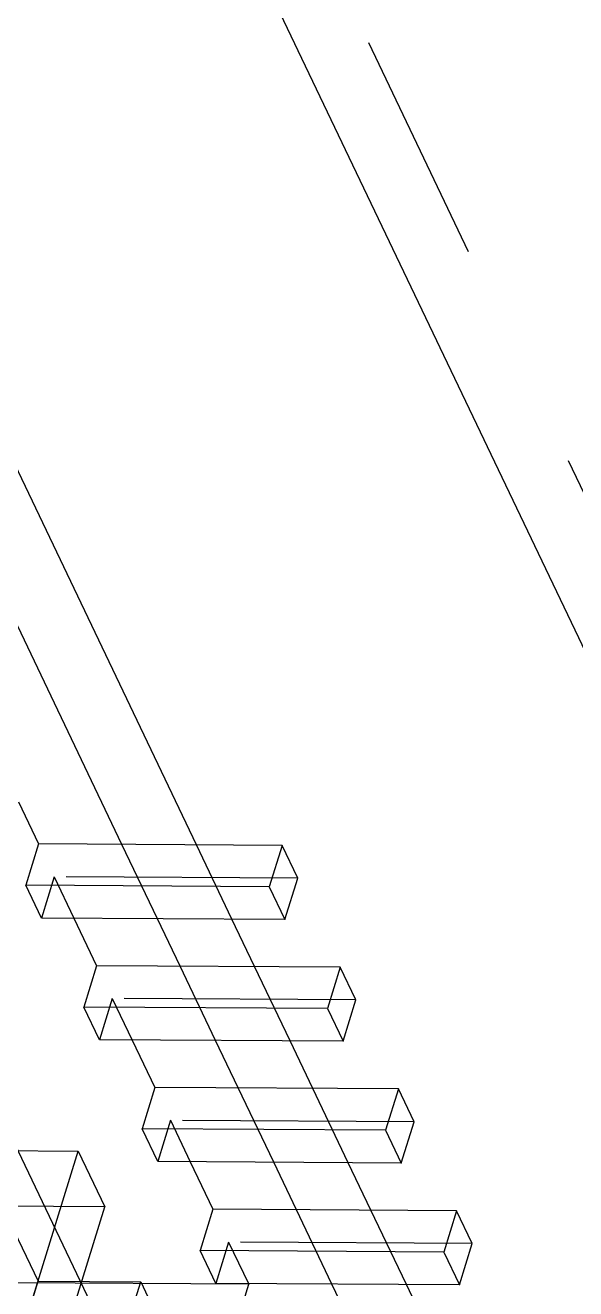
# Model space of a CAD drawing. Header units: millimetres. Extents: x 753 to 1632, y 352 to 973.
# Drawn here: x 1172.82 to 1180.13, y 795.16 to 811.93 of the extents above; entities that cross this region are included whole.
import ezdxf

# ---------------------------------------------------------------- set-up
doc = ezdxf.new("R2010")
doc.units = ezdxf.units.MM
doc.header["$LTSCALE"] = 30.734
doc.linetypes.add('HIDDEN', pattern=[0.2, 0.1, -0.1])
doc.layers.get('0').update_dxf_attribs({"linetype": 'CONTINUOUS'})
doc.layers.add('DEFAULT_2', color=8, linetype='HIDDEN')

msp = doc.modelspace()

# ---------------------------------------------------------------- linework, layer by layer
at = {"color": 3, "linetype": 'Continuous'}
for p, q in [((1174.3378, 815.99622), (1186.21335, 791.13279)), ((1174.10305, 801.05996), (1170.95196, 807.65729)), ((1174.87496, 799.44384), (1174.574, 800.07395)), ((1175.64687, 797.82772), (1175.34591, 798.45783)), ((1176.41878, 796.21159), (1176.11782, 796.8417)), ((1178.82358, 791.17675), (1176.88973, 795.22558))]:
    msp.add_line(p, q, dxfattribs=at)
at = {"color": 7, "linetype": 'Continuous'}
for p, q in [((1175.09179, 801.05408), (1171.9407, 807.65141)), ((1172.72739, 801.62598), (1172.99459, 801.06655)), ((1172.99459, 801.06655), (1172.82514, 800.51823)), ((1176.22761, 801.04732), (1172.99459, 801.06655)), ((1176.22761, 801.04732), (1176.05816, 800.499)), ((1176.43543, 800.61221), (1176.22761, 801.04732)), ((1176.26599, 800.06389), (1176.43543, 800.61221)), ((1173.03296, 800.08312), (1172.82514, 800.51823)), ((1176.05816, 800.499), (1172.82514, 800.51823)), ((1176.05816, 800.499), (1176.26599, 800.06389)), ((1176.26599, 800.06389), (1173.03296, 800.08312)), ((1173.46554, 800.08054), (1173.7665, 799.45043)), ((1175.8637, 799.43796), (1175.56274, 800.06807)), ((1173.7665, 799.45043), (1173.59705, 798.9021)), ((1176.99952, 799.4312), (1173.7665, 799.45043)), ((1176.99952, 799.4312), (1176.83007, 798.88287)), ((1177.20734, 798.99609), (1176.99952, 799.4312)), ((1177.0379, 798.44776), (1177.20734, 798.99609)), ((1171.85595, 798.806), (1174.9139, 792.40367)), ((1173.80487, 798.46699), (1173.59705, 798.9021)), ((1176.83007, 798.88287), (1173.59705, 798.9021)), ((1176.83007, 798.88287), (1177.0379, 798.44776)), ((1177.0379, 798.44776), (1173.80487, 798.46699)), ((1174.23745, 798.46442), (1174.53841, 797.83431)), ((1176.63561, 797.82183), (1176.33465, 798.45195)), ((1174.53841, 797.83431), (1174.36896, 797.28598)), ((1177.77143, 797.81508), (1174.53841, 797.83431)), ((1177.77143, 797.81508), (1177.60199, 797.26675)), ((1177.97925, 797.37997), (1177.77143, 797.81508)), ((1174.57678, 796.85087), (1174.36896, 797.28598)), ((1177.60199, 797.26675), (1174.36896, 797.28598)), ((1177.60199, 797.26675), (1177.80981, 796.83164)), ((1177.80981, 796.83164), (1177.97925, 797.37997)), ((1177.80981, 796.83164), (1174.57678, 796.85087)), ((1175.00936, 796.8483), (1175.31032, 796.21819)), ((1177.40753, 796.20571), (1177.10656, 796.83582)), ((1175.31032, 796.21819), (1175.14087, 795.66986)), ((1178.54334, 796.19896), (1175.31032, 796.21819)), ((1178.54334, 796.19896), (1178.3739, 795.65063)), ((1178.75116, 795.76385), (1178.54334, 796.19896)), ((1178.58172, 795.21552), (1178.75116, 795.76385)), ((1175.34869, 795.23475), (1175.14087, 795.66986)), ((1178.3739, 795.65063), (1175.14087, 795.66986)), ((1178.3739, 795.65063), (1178.58172, 795.21552)), ((1174.9139, 792.40367), (1175.78534, 795.22365)), ((1178.58172, 795.21552), (1175.34869, 795.23475)), ((1175.78127, 795.23217), (1175.78534, 795.22365)), ((1179.21089, 792.43007), (1177.87848, 795.2197))]:
    msp.add_line(p, q, dxfattribs=at)
at = {"layer": 'DEFAULT_2', "color": 8, "linetype": 'HIDDEN'}
for p, q in [((1174.7251, 817.24955), (1186.60066, 792.38612)), ((1174.574, 800.07395), (1174.10305, 801.05996)), ((1175.56274, 800.06807), (1175.09179, 801.05408)), ((1173.20241, 800.63144), (1173.03296, 800.08312)), ((1173.20241, 800.63144), (1173.46554, 800.08054)), ((1176.43543, 800.61221), (1173.20241, 800.63144)), ((1175.34591, 798.45783), (1174.87496, 799.44384)), ((1176.33465, 798.45195), (1175.8637, 799.43796)), ((1173.97432, 799.01532), (1173.80487, 798.46699)), ((1173.97432, 799.01532), (1174.23745, 798.46442)), ((1177.20734, 798.99609), (1173.97432, 799.01532)), ((1176.11782, 796.8417), (1175.64687, 797.82772)), ((1177.10656, 796.83582), (1176.63561, 797.82183)), ((1174.74623, 797.3992), (1174.57678, 796.85087)), ((1174.74623, 797.3992), (1175.00936, 796.8483)), ((1177.97925, 797.37997), (1174.74623, 797.3992)), ((1170.93632, 797.00521), (1173.52274, 796.98983)), ((1172.92968, 795.07068), (1173.52274, 796.98983)), ((1173.52274, 796.98983), (1173.87604, 796.25014)), ((1172.51355, 796.25824), (1172.98857, 795.26371)), ((1173.87604, 796.25014), (1172.51355, 796.25824)), ((1173.33139, 794.48765), (1173.87604, 796.25014)), ((1176.88973, 795.22558), (1176.41878, 796.21159)), ((1177.87848, 795.2197), (1177.40753, 796.20571)), ((1175.51814, 795.78308), (1175.34869, 795.23475)), ((1175.51814, 795.78308), (1175.78127, 795.23217)), ((1178.75116, 795.76385), (1175.51814, 795.78308)), ((1175.78534, 795.22365), (1170.42776, 795.25552)), ((1172.44392, 793.50122), (1172.98857, 795.26371)), ((1172.98857, 795.26371), (1174.35106, 795.2556)), ((1173.80641, 793.49312), (1174.35106, 795.2556)), ((1174.35106, 795.2556), (1174.70733, 794.5097))]:
    msp.add_line(p, q, dxfattribs=at)

doc.saveas('drawing.dxf')
